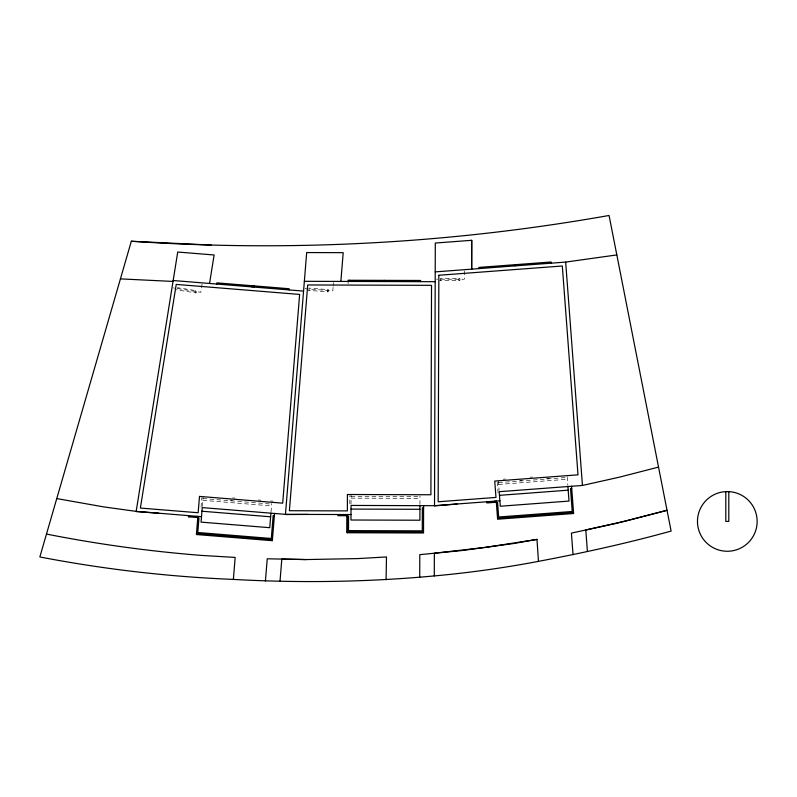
<?xml version="1.0" encoding="UTF-8"?>
<svg xmlns="http://www.w3.org/2000/svg" width="797" height="797" viewBox="0 0 797 797"><rect width="100%" height="100%" fill="white"/><g stroke="black" fill="none" stroke-linecap="round" stroke-linejoin="round"><path stroke-width="0.6" stroke-dasharray="3.98 2.99" d="M348.14 283.712L348.15 281.441M349.823 503.903L349.843 495.654M351.039 504.232L351.069 494.519M419.949 504.511L419.969 495.903M440.602 280.554L440.611 278.273L459.909 278.332L459.899 280.614L439.585 280.554M458.883 280.604L458.893 278.332M464.352 270.89L464.322 279.259L436.407 279.169M201.053 507.141L201.82 497.746M202.338 506.394L203.125 496.71M271.02 512.043L271.707 503.465M309.057 290.367L309.236 288.096L328.474 289.66L328.294 291.931L308.04 290.287M327.278 291.851L327.457 289.58M333.096 287.348L332.807 290.925L304.972 288.663M333.196 286.163L333.485 282.586M177.362 288.564L177.502 287.667L196.56 290.716L196.201 292.967L176.137 289.749M195.195 292.808L195.554 290.556M202.099 284.051L200.784 292.32L173.208 287.896M503.206 479.226L505.657 479.047M530.135 477.204L532.585 477.024M519.843 480.382L522.234 480.202M546.334 478.389L549.412 478.16M498.523 482.623L567.235 477.463M498.653 484.437L567.374 479.276M351.059 496.342L419.969 496.541M351.049 498.155L419.959 498.364M232.604 497.886L235.045 498.085M258.298 499.968L260.749 500.167M270.532 500.964L272.982 501.164M230.014 500.078L232.465 500.277M202.976 498.523L270.432 504.003M202.827 500.337L271.518 505.916M567.195 476.825L567.833 485.403M498.384 480.81L499.111 490.494M497.258 482.036L498.145 493.791"/><path stroke-width="1.2" d="M308.16 514.424L285.446 514.543L306.686 252.559L343.198 252.669L340.867 281.421M337.948 514.513L337.948 515.689L346.297 515.719L346.306 514.533M347.084 514.533L347.034 532.745L423.516 532.974L423.596 505.657M347.303 532.745L347.362 514.533M348.15 281.441L348.15 280.255L420.617 280.474L420.617 281.66M349.305 281.441L349.305 280.265M384.383 281.55L384.383 280.365M419.73 577.367L419.79 554.642L462.26 550.528M419.939 505.647L419.899 520.222L350.989 520.013L351.029 505.437L434.514 505.697L499.888 500.785M434.295 575.922L434.365 553.228L485.811 547.33L536.989 539.41L538.463 561.357A1076.538 1076.538 0 0 1 434.295 575.922C367.576 582.089 300.27 583.125 233.372 579.409A1304.51 1304.51 0 0 1 39.85 556.954L131.326 241.252A1971.24 1971.24 0 0 0 609.067 215.469L671.114 531.061C627.398 543.215 583.025 552.929 538.463 561.357M471.615 269.147L471.704 240.305L435.301 243.035L434.524 505.886L457.159 503.993M386.087 579.688L386.465 556.944L358.152 558.577L305.938 559.564L267.224 558.787L265.421 581.043M158.802 513.208L136.148 511.564L177.731 252.031L214.114 254.98L209.551 283.463M188.49 515.619L188.391 516.795L196.72 517.472L196.819 516.297M189.009 516.845L189.098 515.669M197.875 516.376L196.401 534.528L272.345 540.695L274.557 513.467M216.814 284.051L216.914 282.875L289.132 288.733L289.042 289.919M251.633 286.88L251.732 285.705M252.928 286.98L253.018 285.804M254.223 287.089L254.313 285.914M233.372 579.409L235.165 557.412L201.601 555.429A1341.779 1341.779 0 0 1 46.485 534.07M270.92 513.178L269.745 527.694L201.063 522.125L202.239 507.589L285.446 514.354L350.999 514.553M279.996 581.441L281.819 559.076L305.938 559.564M658.541 467.092L620.046 477.014L582.448 485.453L499.201 491.699L500.297 506.234L569.008 501.074L567.922 486.539M515.211 543.255L536.989 539.41M435.212 271.887L565.671 262.083L616.818 254.93M463.426 550.368L514.005 543.464M571.708 488.392L570.503 488.481L572.226 511.485L498.673 517.004L497.577 502.479L496.362 502.568M499.48 495.335L568.191 490.175M497.547 518.309L573.531 512.601M304.354 281.311L435.182 281.7M423.576 507.789L422.36 507.779L422.29 530.852L348.528 530.623L348.568 516.058L347.353 516.058M351.019 509.084L419.929 509.293M347.313 531.838L423.506 532.067M211.165 245.048L131.326 241.252M120.427 278.88L173.019 281.441M173.158 280.514L303.557 291.094M274.387 515.589L273.172 515.49L271.309 538.483L197.786 532.516L198.961 517.99L197.746 517.891M201.94 511.226L270.631 516.805M201.502 516.675L136.157 511.375L103.64 506.892L56.766 498.573M196.47 533.621L272.415 539.788M565.671 262.083L582.448 485.453M587.399 551.424L585.795 529.985L626.572 520.79L667.039 510.299L616.47 523.34L571.419 533.103L573.043 554.722M571.549 486.27L573.601 513.507L497.617 519.216L496.252 501.054M551.145 263.179L551.056 262.004L478.798 267.423L478.887 268.609M514.922 264.714L515.011 265.889M495.196 501.134L495.286 502.319L486.957 502.937L486.867 501.761M494.588 501.183L494.678 502.359M728.797 491.679L728.797 521.427L725.818 521.427L725.818 491.679M471.704 240.305L471.704 269.147M347.422 494.509L347.372 510.897L289.391 510.718L307.712 284.957L431.526 285.336L430.898 494.758L347.422 494.509M438.848 275.264L438.161 501.771L495.983 497.428L494.748 481.079L577.994 474.833L562.313 265.989L438.848 275.264M199.489 496.411L198.164 512.75L140.382 508.058L176.227 284.409L299.632 294.432L282.696 503.166L199.489 496.411M727.302 491.58L723.407 491.839A29.848 29.848 0 0 0 702.137 537.457A29.848 29.848 0 0 0 752.478 537.457A29.848 29.848 0 0 0 731.198 491.839L727.302 491.58"/></g></svg>
